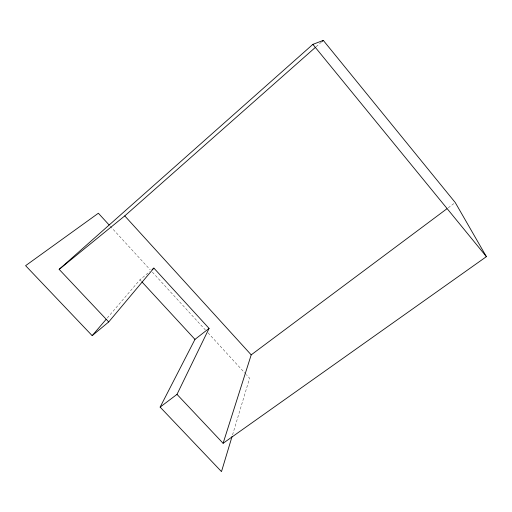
<?xml version="1.0" encoding="UTF-8"?>
<svg xmlns="http://www.w3.org/2000/svg" width="512" height="512" viewBox="0 0 512 512"><rect width="100%" height="100%" fill="white"/><g stroke="black" fill="none" stroke-linecap="round" stroke-linejoin="round"><path stroke-width="0.38" stroke-dasharray="2.56 1.92" d="M232.55 434.861L249.606 378.214L246.368 374.682M107.245 318.042L139.974 279.757L149.645 271.648M316.122 46.739L321.504 41.978M448.224 207.802L453.978 203.507M139.974 279.757L141.594 281.51M110.253 226.195L150.221 269.798M152.384 272.154L205.318 329.901M208.019 332.845L245.83 374.093"/><path stroke-width="0.77" d="M232.09 436.397L221.485 471.61L160.134 407.11L194.97 339.386L209.069 328.403L153.875 268.096L152.064 269.619M209.069 328.403L176.998 394.368L223.104 443.283L251.206 354.861L446.944 208.755M109.171 225.018L98.368 213.229L25.6 265.67L92.173 335.661L108.723 321.939L153.875 268.096M92.173 335.661L106.202 319.258M108.723 321.939L59.155 269.357L312.864 44.371L323.296 40.39L455.258 202.554L486.4 256.659L223.104 443.283M59.155 269.357L124.762 215.898L315.526 47.264M322.099 41.453L323.296 40.39M160.134 407.11L176.998 394.368M142.131 282.093L194.97 339.386M124.762 215.898L251.206 354.861M312.864 44.371L486.4 256.659"/></g></svg>
